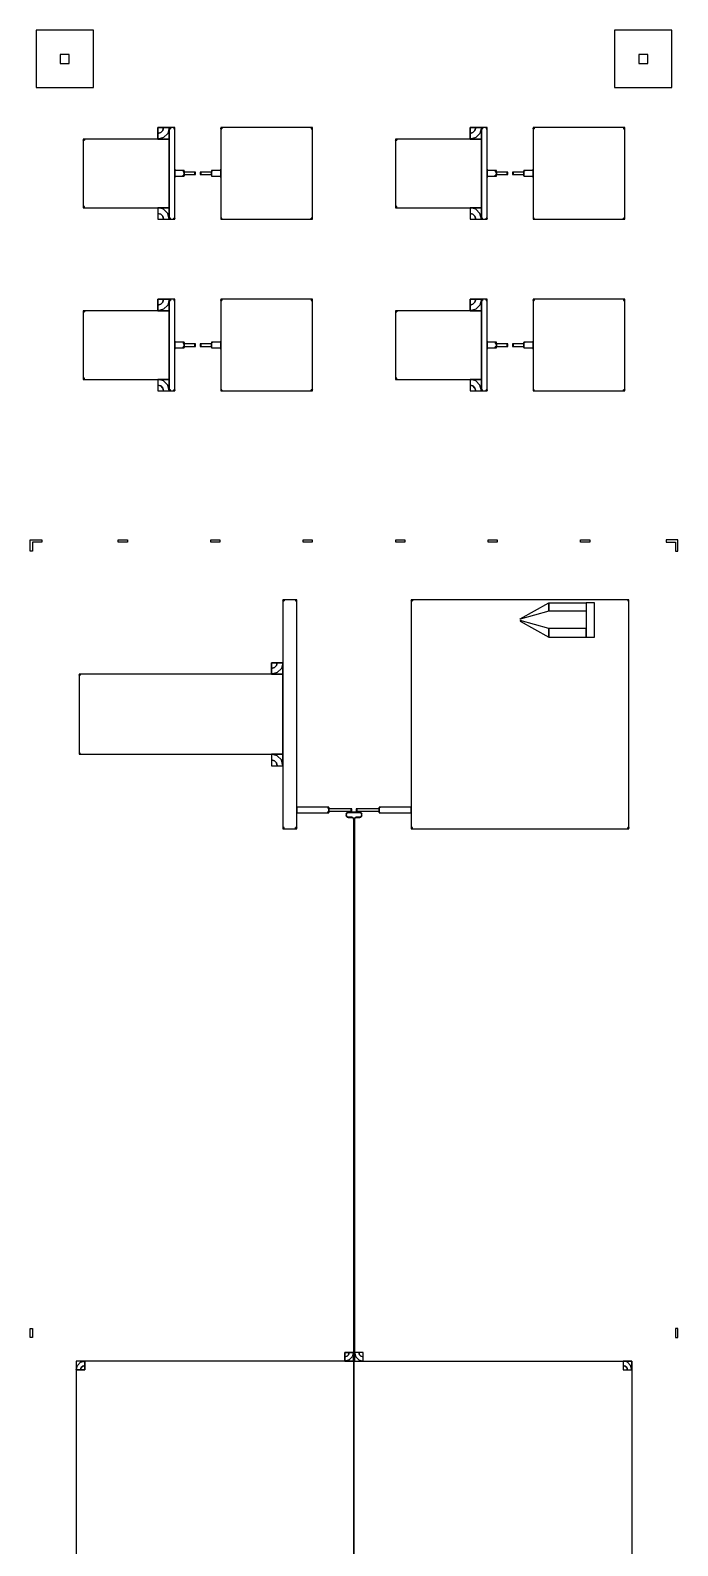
# Model space of a CAD drawing. Extents: x -100 to 5550, y -100 to 52850.
# Drawn here: x -100 to 5550, y 39612 to 52850 of the extents above; entities that cross this region are included whole.
import ezdxf

# ---------------------------------------------------------------- set-up
doc = ezdxf.new("R2010")
doc.units = 0

# ---------------------------------------------------------------- blocks, each defined once
blk = doc.blocks.new('C1A')
for points in [[(-50, 52850), (-50, 52350), (450, 52350), (450, 52850), (-50, 52850)], [(5000, 52850), (5000, 52350), (5500, 52350), (5500, 52850), (5000, 52850)], [(160, 52640), (160, 52560), (240, 52560), (240, 52640), (160, 52640)], [(5210, 52640), (5210, 52560), (5290, 52560), (5290, 52640), (5210, 52640)], [(1112, 51900), (362, 51900), (362, 51300), (1112, 51300), (1112, 51900)], [(362, 51900), (362, 51890), (372, 51890), (372, 51900), (362, 51900)], [(362, 51890), (364, 51895), (368, 51899), (372, 51900), (372, 51895), (370, 51894), (368, 51892), (368, 51890), (362, 51890)], [(368, 51890), (368, 51892), (370, 51894), (372, 51895), (372, 51890), (372, 51890), (372, 51890), (372, 51890), (368, 51890)], [(1112, 51900), (1112, 52000), (1012, 52000), (1012, 51900), (1112, 51900)], [(1112, 52000), (1099, 51950), (1062, 51913), (1012, 51900), (1012, 51950), (1038, 51957), (1056, 51975), (1062, 52000), (1112, 52000)], [(1062, 52000), (1056, 51975), (1038, 51957), (1012, 51950), (1012, 52000), (1012, 52000), (1012, 52000), (1012, 52000), (1062, 52000)], [(1162, 52000), (1112, 52000), (1112, 51200), (1162, 51200), (1162, 52000)], [(1112, 52000), (1112, 51990), (1122, 51990), (1122, 52000), (1112, 52000)], [(1112, 51990), (1114, 51995), (1118, 51999), (1122, 52000), (1122, 51995), (1120, 51994), (1118, 51992), (1118, 51990), (1112, 51990)], [(1118, 51990), (1118, 51992), (1120, 51994), (1122, 51995), (1122, 51990), (1122, 51990), (1122, 51990), (1122, 51990), (1118, 51990)], [(1152, 52000), (1152, 51990), (1162, 51990), (1162, 52000), (1152, 52000)], [(1162, 51990), (1161, 51995), (1158, 51999), (1152, 52000), (1152, 51995), (1155, 51994), (1157, 51992), (1158, 51990), (1162, 51990)], [(1158, 51990), (1157, 51992), (1155, 51994), (1152, 51995), (1152, 51990), (1152, 51990), (1152, 51990), (1152, 51990), (1158, 51990)], [(1562, 51200), (2362, 51200), (2362, 52000), (1562, 52000), (1562, 51200)], [(1562, 52000), (1562, 51990), (1572, 51990), (1572, 52000), (1562, 52000)], [(1562, 51990), (1564, 51995), (1568, 51999), (1572, 52000), (1572, 51995), (1570, 51994), (1568, 51992), (1568, 51990), (1562, 51990)], [(1568, 51990), (1568, 51992), (1570, 51994), (1572, 51995), (1572, 51990), (1572, 51990), (1572, 51990), (1572, 51990), (1568, 51990)], [(2352, 52000), (2352, 51990), (2362, 51990), (2362, 52000), (2352, 52000)], [(2362, 51990), (2361, 51995), (2358, 51999), (2352, 52000), (2352, 51995), (2355, 51994), (2357, 51992), (2358, 51990), (2362, 51990)], [(2358, 51990), (2357, 51992), (2355, 51994), (2352, 51995), (2352, 51990), (2352, 51990), (2352, 51990), (2352, 51990), (2358, 51990)], [(3838, 51900), (3088, 51900), (3088, 51300), (3838, 51300), (3838, 51900)], [(3088, 51900), (3088, 51890), (3098, 51890), (3098, 51900), (3088, 51900)], [(3088, 51890), (3089, 51895), (3092, 51899), (3098, 51900), (3098, 51895), (3095, 51894), (3093, 51892), (3092, 51890), (3088, 51890)], [(3092, 51890), (3093, 51892), (3095, 51894), (3098, 51895), (3098, 51890), (3098, 51890), (3098, 51890), (3098, 51890), (3092, 51890)], [(3838, 51900), (3838, 52000), (3738, 52000), (3738, 51900), (3838, 51900)], [(3838, 52000), (3824, 51950), (3788, 51913), (3738, 51900), (3738, 51950), (3762, 51957), (3781, 51975), (3788, 52000), (3838, 52000)], [(3788, 52000), (3781, 51975), (3762, 51957), (3738, 51950), (3738, 52000), (3738, 52000), (3738, 52000), (3738, 52000), (3788, 52000)], [(3888, 52000), (3838, 52000), (3838, 51200), (3888, 51200), (3888, 52000)], [(3838, 52000), (3838, 51990), (3848, 51990), (3848, 52000), (3838, 52000)], [(3838, 51990), (3839, 51995), (3842, 51999), (3848, 52000), (3848, 51995), (3845, 51994), (3843, 51992), (3842, 51990), (3838, 51990)], [(3842, 51990), (3843, 51992), (3845, 51994), (3848, 51995), (3848, 51990), (3848, 51990), (3848, 51990), (3848, 51990), (3842, 51990)], [(3878, 52000), (3878, 51990), (3888, 51990), (3888, 52000), (3878, 52000)], [(3888, 51990), (3886, 51995), (3882, 51999), (3878, 52000), (3878, 51995), (3880, 51994), (3882, 51992), (3882, 51990), (3888, 51990)], [(3882, 51990), (3882, 51992), (3880, 51994), (3878, 51995), (3878, 51990), (3878, 51990), (3878, 51990), (3878, 51990), (3882, 51990)], [(4288, 51200), (5088, 51200), (5088, 52000), (4288, 52000), (4288, 51200)], [(4288, 52000), (4288, 51990), (4298, 51990), (4298, 52000), (4288, 52000)], [(4288, 51990), (4289, 51995), (4292, 51999), (4298, 52000), (4298, 51995), (4295, 51994), (4293, 51992), (4292, 51990), (4288, 51990)], [(4292, 51990), (4293, 51992), (4295, 51994), (4298, 51995), (4298, 51990), (4298, 51990), (4298, 51990), (4298, 51990), (4292, 51990)], [(5078, 52000), (5078, 51990), (5088, 51990), (5088, 52000), (5078, 52000)], [(5088, 51990), (5086, 51995), (5082, 51999), (5078, 52000), (5078, 51995), (5080, 51994), (5082, 51992), (5082, 51990), (5088, 51990)], [(5082, 51990), (5082, 51992), (5080, 51994), (5078, 51995), (5078, 51990), (5078, 51990), (5078, 51990), (5078, 51990), (5082, 51990)], [(1168, 51625), (1168, 51630), (1162, 51630), (1162, 51625), (1168, 51625)], [(1162, 51630), (1163, 51628), (1165, 51626), (1168, 51625), (1168, 51628), (1166, 51628), (1165, 51629), (1165, 51630), (1162, 51630)], [(1165, 51630), (1165, 51629), (1166, 51628), (1168, 51628), (1168, 51630), (1168, 51630), (1168, 51630), (1168, 51630), (1165, 51630)], [(1562, 51625), (1562, 51630), (1558, 51630), (1558, 51625), (1562, 51625)], [(1562, 51630), (1562, 51628), (1560, 51626), (1558, 51625), (1558, 51628), (1559, 51628), (1560, 51629), (1560, 51630), (1562, 51630)], [(1560, 51630), (1560, 51629), (1559, 51628), (1558, 51628), (1558, 51630), (1558, 51630), (1558, 51630), (1558, 51630), (1560, 51630)], [(3892, 51625), (3892, 51630), (3888, 51630), (3888, 51625), (3892, 51625)], [(3888, 51630), (3888, 51628), (3890, 51626), (3892, 51625), (3892, 51628), (3891, 51628), (3890, 51629), (3890, 51630), (3888, 51630)], [(3890, 51630), (3890, 51629), (3891, 51628), (3892, 51628), (3892, 51630), (3892, 51630), (3892, 51630), (3892, 51630), (3890, 51630)], [(4288, 51625), (4288, 51630), (4282, 51630), (4282, 51625), (4288, 51625)], [(4288, 51630), (4287, 51628), (4285, 51626), (4282, 51625), (4282, 51628), (4284, 51628), (4285, 51629), (4285, 51630), (4288, 51630)], [(4285, 51630), (4285, 51629), (4284, 51628), (4282, 51628), (4282, 51630), (4282, 51630), (4282, 51630), (4282, 51630), (4285, 51630)], [(1243, 51625), (1162, 51625), (1162, 51575), (1243, 51575), (1243, 51625)], [(1162, 51575), (1162, 51570), (1168, 51570), (1168, 51575), (1162, 51575)], [(1162, 51570), (1163, 51572), (1165, 51574), (1168, 51575), (1168, 51572), (1166, 51572), (1165, 51571), (1165, 51570), (1162, 51570)], [(1165, 51570), (1165, 51571), (1166, 51572), (1168, 51572), (1168, 51570), (1168, 51570), (1168, 51570), (1168, 51570), (1165, 51570)], [(1233, 51625), (1233, 51615), (1243, 51615), (1243, 51625), (1233, 51625)], [(1243, 51615), (1242, 51620), (1238, 51624), (1233, 51625), (1233, 51620), (1236, 51619), (1237, 51618), (1238, 51615), (1243, 51615)], [(1238, 51615), (1237, 51618), (1236, 51619), (1233, 51620), (1233, 51615), (1233, 51615), (1233, 51615), (1233, 51615), (1238, 51615)], [(1243, 51575), (1243, 51585), (1233, 51585), (1233, 51575), (1243, 51575)], [(1243, 51585), (1242, 51580), (1238, 51576), (1233, 51575), (1233, 51580), (1236, 51581), (1237, 51582), (1238, 51585), (1243, 51585)], [(1238, 51585), (1237, 51582), (1236, 51581), (1233, 51580), (1233, 51585), (1233, 51585), (1233, 51585), (1233, 51585), (1238, 51585)], [(1248, 51611), (1248, 51616), (1243, 51616), (1243, 51611), (1248, 51611)], [(1243, 51616), (1244, 51614), (1246, 51612), (1248, 51611), (1248, 51614), (1247, 51614), (1246, 51615), (1246, 51616), (1243, 51616)], [(1343, 51611), (1243, 51611), (1243, 51589), (1343, 51589), (1343, 51611)], [(1243, 51589), (1243, 51584), (1248, 51584), (1248, 51589), (1243, 51589)], [(1243, 51584), (1244, 51586), (1246, 51588), (1248, 51589), (1248, 51586), (1247, 51586), (1246, 51585), (1246, 51584), (1243, 51584)], [(1246, 51616), (1246, 51615), (1247, 51614), (1248, 51614), (1248, 51616), (1248, 51616), (1248, 51616), (1248, 51616), (1246, 51616)], [(1246, 51584), (1246, 51585), (1247, 51586), (1248, 51586), (1248, 51584), (1248, 51584), (1248, 51584), (1248, 51584), (1246, 51584)], [(1338, 51608), (1333, 51608), (1333, 51592), (1338, 51592), (1338, 51608)], [(1343, 51602), (1338, 51602), (1338, 51598), (1343, 51598), (1343, 51602)], [(1382, 51589), (1482, 51589), (1482, 51611), (1382, 51611), (1382, 51589)], [(1382, 51598), (1387, 51598), (1387, 51602), (1382, 51602), (1382, 51598)], [(1387, 51592), (1392, 51592), (1392, 51608), (1387, 51608), (1387, 51592)], [(1482, 51611), (1482, 51616), (1477, 51616), (1477, 51611), (1482, 51611)], [(1482, 51616), (1481, 51614), (1480, 51612), (1477, 51611), (1477, 51614), (1478, 51614), (1479, 51615), (1480, 51616), (1482, 51616)], [(1480, 51616), (1479, 51615), (1478, 51614), (1477, 51614), (1477, 51616), (1477, 51616), (1477, 51616), (1477, 51616), (1480, 51616)], [(1477, 51589), (1477, 51584), (1482, 51584), (1482, 51589), (1477, 51589)], [(1482, 51584), (1481, 51586), (1480, 51588), (1477, 51589), (1477, 51586), (1478, 51586), (1479, 51585), (1480, 51584), (1482, 51584)], [(1480, 51584), (1479, 51585), (1478, 51586), (1477, 51586), (1477, 51584), (1477, 51584), (1477, 51584), (1477, 51584), (1480, 51584)], [(1482, 51575), (1562, 51575), (1562, 51625), (1482, 51625), (1482, 51575)], [(1482, 51625), (1482, 51620), (1487, 51620), (1487, 51625), (1482, 51625)], [(1482, 51620), (1483, 51622), (1484, 51624), (1487, 51625), (1487, 51622), (1486, 51622), (1485, 51621), (1484, 51620), (1482, 51620)], [(1487, 51575), (1487, 51580), (1482, 51580), (1482, 51575), (1487, 51575)], [(1482, 51580), (1483, 51578), (1484, 51576), (1487, 51575), (1487, 51578), (1486, 51578), (1485, 51579), (1484, 51580), (1482, 51580)], [(1484, 51620), (1485, 51621), (1486, 51622), (1487, 51622), (1487, 51620), (1487, 51620), (1487, 51620), (1487, 51620), (1484, 51620)], [(1484, 51580), (1485, 51579), (1486, 51578), (1487, 51578), (1487, 51580), (1487, 51580), (1487, 51580), (1487, 51580), (1484, 51580)], [(1558, 51575), (1558, 51570), (1562, 51570), (1562, 51575), (1558, 51575)], [(1562, 51570), (1562, 51572), (1560, 51574), (1558, 51575), (1558, 51572), (1559, 51572), (1560, 51571), (1560, 51570), (1562, 51570)], [(1560, 51570), (1560, 51571), (1559, 51572), (1558, 51572), (1558, 51570), (1558, 51570), (1558, 51570), (1558, 51570), (1560, 51570)], [(3968, 51625), (3888, 51625), (3888, 51575), (3968, 51575), (3968, 51625)], [(3888, 51575), (3888, 51570), (3892, 51570), (3892, 51575), (3888, 51575)], [(3888, 51570), (3888, 51572), (3890, 51574), (3892, 51575), (3892, 51572), (3891, 51572), (3890, 51571), (3890, 51570), (3888, 51570)], [(3890, 51570), (3890, 51571), (3891, 51572), (3892, 51572), (3892, 51570), (3892, 51570), (3892, 51570), (3892, 51570), (3890, 51570)], [(3958, 51625), (3958, 51615), (3968, 51615), (3968, 51625), (3958, 51625)], [(3968, 51615), (3967, 51620), (3963, 51624), (3958, 51625), (3958, 51620), (3960, 51619), (3962, 51618), (3963, 51615), (3968, 51615)], [(3963, 51615), (3962, 51618), (3960, 51619), (3958, 51620), (3958, 51615), (3958, 51615), (3958, 51615), (3958, 51615), (3963, 51615)], [(3968, 51575), (3968, 51585), (3958, 51585), (3958, 51575), (3968, 51575)], [(3968, 51585), (3967, 51580), (3963, 51576), (3958, 51575), (3958, 51580), (3960, 51581), (3962, 51582), (3963, 51585), (3968, 51585)], [(3963, 51585), (3962, 51582), (3960, 51581), (3958, 51580), (3958, 51585), (3958, 51585), (3958, 51585), (3958, 51585), (3963, 51585)], [(3973, 51611), (3973, 51616), (3968, 51616), (3968, 51611), (3973, 51611)], [(3968, 51616), (3969, 51614), (3970, 51612), (3973, 51611), (3973, 51614), (3972, 51614), (3971, 51615), (3970, 51616), (3968, 51616)], [(4068, 51611), (3968, 51611), (3968, 51589), (4068, 51589), (4068, 51611)], [(3968, 51589), (3968, 51584), (3973, 51584), (3973, 51589), (3968, 51589)], [(3968, 51584), (3969, 51586), (3970, 51588), (3973, 51589), (3973, 51586), (3972, 51586), (3971, 51585), (3970, 51584), (3968, 51584)], [(3970, 51616), (3971, 51615), (3972, 51614), (3973, 51614), (3973, 51616), (3973, 51616), (3973, 51616), (3973, 51616), (3970, 51616)], [(3970, 51584), (3971, 51585), (3972, 51586), (3973, 51586), (3973, 51584), (3973, 51584), (3973, 51584), (3973, 51584), (3970, 51584)], [(4063, 51608), (4058, 51608), (4058, 51592), (4063, 51592), (4063, 51608)], [(4068, 51602), (4063, 51602), (4063, 51598), (4068, 51598), (4068, 51602)], [(4107, 51589), (4207, 51589), (4207, 51611), (4107, 51611), (4107, 51589)], [(4107, 51598), (4112, 51598), (4112, 51602), (4107, 51602), (4107, 51598)], [(4112, 51592), (4117, 51592), (4117, 51608), (4112, 51608), (4112, 51592)], [(4207, 51611), (4207, 51616), (4202, 51616), (4202, 51611), (4207, 51611)], [(4207, 51616), (4206, 51614), (4204, 51612), (4202, 51611), (4202, 51614), (4203, 51614), (4204, 51615), (4204, 51616), (4207, 51616)], [(4204, 51616), (4204, 51615), (4203, 51614), (4202, 51614), (4202, 51616), (4202, 51616), (4202, 51616), (4202, 51616), (4204, 51616)], [(4202, 51589), (4202, 51584), (4207, 51584), (4207, 51589), (4202, 51589)], [(4207, 51584), (4206, 51586), (4204, 51588), (4202, 51589), (4202, 51586), (4203, 51586), (4204, 51585), (4204, 51584), (4207, 51584)], [(4204, 51584), (4204, 51585), (4203, 51586), (4202, 51586), (4202, 51584), (4202, 51584), (4202, 51584), (4202, 51584), (4204, 51584)], [(4207, 51575), (4288, 51575), (4288, 51625), (4207, 51625), (4207, 51575)], [(4207, 51625), (4207, 51620), (4212, 51620), (4212, 51625), (4207, 51625)], [(4207, 51620), (4208, 51622), (4210, 51624), (4212, 51625), (4212, 51622), (4211, 51622), (4210, 51621), (4210, 51620), (4207, 51620)], [(4212, 51575), (4212, 51580), (4207, 51580), (4207, 51575), (4212, 51575)], [(4207, 51580), (4208, 51578), (4210, 51576), (4212, 51575), (4212, 51578), (4211, 51578), (4210, 51579), (4210, 51580), (4207, 51580)], [(4210, 51620), (4210, 51621), (4211, 51622), (4212, 51622), (4212, 51620), (4212, 51620), (4212, 51620), (4212, 51620), (4210, 51620)], [(4210, 51580), (4210, 51579), (4211, 51578), (4212, 51578), (4212, 51580), (4212, 51580), (4212, 51580), (4212, 51580), (4210, 51580)], [(4282, 51575), (4282, 51570), (4288, 51570), (4288, 51575), (4282, 51575)], [(4288, 51570), (4287, 51572), (4285, 51574), (4282, 51575), (4282, 51572), (4284, 51572), (4285, 51571), (4285, 51570), (4288, 51570)], [(4285, 51570), (4285, 51571), (4284, 51572), (4282, 51572), (4282, 51570), (4282, 51570), (4282, 51570), (4282, 51570), (4285, 51570)], [(372, 51300), (372, 51310), (362, 51310), (362, 51300), (372, 51300)], [(362, 51310), (364, 51305), (368, 51301), (372, 51300), (372, 51305), (370, 51306), (368, 51308), (368, 51310), (362, 51310)], [(368, 51310), (368, 51308), (370, 51306), (372, 51305), (372, 51310), (372, 51310), (372, 51310), (372, 51310), (368, 51310)], [(1012, 51300), (1012, 51200), (1112, 51200), (1112, 51300), (1012, 51300)], [(1112, 51200), (1099, 51250), (1062, 51287), (1012, 51300), (1012, 51250), (1038, 51243), (1056, 51225), (1062, 51200), (1112, 51200)], [(1062, 51200), (1056, 51225), (1038, 51243), (1012, 51250), (1012, 51200), (1012, 51200), (1012, 51200), (1012, 51200), (1062, 51200)], [(3098, 51300), (3098, 51310), (3088, 51310), (3088, 51300), (3098, 51300)], [(3088, 51310), (3089, 51305), (3092, 51301), (3098, 51300), (3098, 51305), (3095, 51306), (3093, 51308), (3092, 51310), (3088, 51310)], [(3092, 51310), (3093, 51308), (3095, 51306), (3098, 51305), (3098, 51310), (3098, 51310), (3098, 51310), (3098, 51310), (3092, 51310)], [(3738, 51300), (3738, 51200), (3838, 51200), (3838, 51300), (3738, 51300)], [(3838, 51200), (3824, 51250), (3788, 51287), (3738, 51300), (3738, 51250), (3762, 51243), (3781, 51225), (3788, 51200), (3838, 51200)], [(3788, 51200), (3781, 51225), (3762, 51243), (3738, 51250), (3738, 51200), (3738, 51200), (3738, 51200), (3738, 51200), (3788, 51200)], [(1122, 51200), (1122, 51210), (1112, 51210), (1112, 51200), (1122, 51200)], [(1112, 51210), (1114, 51205), (1118, 51201), (1122, 51200), (1122, 51205), (1120, 51206), (1118, 51208), (1118, 51210), (1112, 51210)], [(1118, 51210), (1118, 51208), (1120, 51206), (1122, 51205), (1122, 51210), (1122, 51210), (1122, 51210), (1122, 51210), (1118, 51210)], [(1162, 51200), (1162, 51210), (1152, 51210), (1152, 51200), (1162, 51200)], [(1162, 51210), (1161, 51205), (1158, 51201), (1152, 51200), (1152, 51205), (1155, 51206), (1157, 51208), (1158, 51210), (1162, 51210)], [(1158, 51210), (1157, 51208), (1155, 51206), (1152, 51205), (1152, 51210), (1152, 51210), (1152, 51210), (1152, 51210), (1158, 51210)], [(1572, 51200), (1572, 51210), (1562, 51210), (1562, 51200), (1572, 51200)], [(1562, 51210), (1564, 51205), (1568, 51201), (1572, 51200), (1572, 51205), (1570, 51206), (1568, 51208), (1568, 51210), (1562, 51210)], [(1568, 51210), (1568, 51208), (1570, 51206), (1572, 51205), (1572, 51210), (1572, 51210), (1572, 51210), (1572, 51210), (1568, 51210)], [(2362, 51200), (2362, 51210), (2352, 51210), (2352, 51200), (2362, 51200)], [(2362, 51210), (2361, 51205), (2358, 51201), (2352, 51200), (2352, 51205), (2355, 51206), (2357, 51208), (2358, 51210), (2362, 51210)], [(2358, 51210), (2357, 51208), (2355, 51206), (2352, 51205), (2352, 51210), (2352, 51210), (2352, 51210), (2352, 51210), (2358, 51210)], [(3848, 51200), (3848, 51210), (3838, 51210), (3838, 51200), (3848, 51200)], [(3838, 51210), (3839, 51205), (3842, 51201), (3848, 51200), (3848, 51205), (3845, 51206), (3843, 51208), (3842, 51210), (3838, 51210)], [(3842, 51210), (3843, 51208), (3845, 51206), (3848, 51205), (3848, 51210), (3848, 51210), (3848, 51210), (3848, 51210), (3842, 51210)], [(3888, 51200), (3888, 51210), (3878, 51210), (3878, 51200), (3888, 51200)], [(3888, 51210), (3886, 51205), (3882, 51201), (3878, 51200), (3878, 51205), (3880, 51206), (3882, 51208), (3882, 51210), (3888, 51210)], [(3882, 51210), (3882, 51208), (3880, 51206), (3878, 51205), (3878, 51210), (3878, 51210), (3878, 51210), (3878, 51210), (3882, 51210)], [(4298, 51200), (4298, 51210), (4288, 51210), (4288, 51200), (4298, 51200)], [(4288, 51210), (4289, 51205), (4292, 51201), (4298, 51200), (4298, 51205), (4295, 51206), (4293, 51208), (4292, 51210), (4288, 51210)], [(4292, 51210), (4293, 51208), (4295, 51206), (4298, 51205), (4298, 51210), (4298, 51210), (4298, 51210), (4298, 51210), (4292, 51210)], [(5088, 51200), (5088, 51210), (5078, 51210), (5078, 51200), (5088, 51200)], [(5088, 51210), (5086, 51205), (5082, 51201), (5078, 51200), (5078, 51205), (5080, 51206), (5082, 51208), (5082, 51210), (5088, 51210)], [(5082, 51210), (5082, 51208), (5080, 51206), (5078, 51205), (5078, 51210), (5078, 51210), (5078, 51210), (5078, 51210), (5082, 51210)], [(1112, 50400), (1112, 50500), (1012, 50500), (1012, 50400), (1112, 50400)], [(1112, 50500), (1099, 50450), (1062, 50413), (1012, 50400), (1012, 50450), (1038, 50457), (1056, 50475), (1062, 50500), (1112, 50500)], [(1062, 50500), (1056, 50475), (1038, 50457), (1012, 50450), (1012, 50500), (1012, 50500), (1012, 50500), (1012, 50500), (1062, 50500)], [(1162, 50500), (1112, 50500), (1112, 49700), (1162, 49700), (1162, 50500)], [(1112, 50500), (1112, 50490), (1122, 50490), (1122, 50500), (1112, 50500)], [(1112, 50490), (1114, 50495), (1118, 50499), (1122, 50500), (1122, 50495), (1120, 50494), (1118, 50492), (1118, 50490), (1112, 50490)], [(1118, 50490), (1118, 50492), (1120, 50494), (1122, 50495), (1122, 50490), (1122, 50490), (1122, 50490), (1122, 50490), (1118, 50490)], [(1152, 50500), (1152, 50490), (1162, 50490), (1162, 50500), (1152, 50500)], [(1162, 50490), (1161, 50495), (1158, 50499), (1152, 50500), (1152, 50495), (1155, 50494), (1157, 50492), (1158, 50490), (1162, 50490)], [(1158, 50490), (1157, 50492), (1155, 50494), (1152, 50495), (1152, 50490), (1152, 50490), (1152, 50490), (1152, 50490), (1158, 50490)], [(1562, 49700), (2362, 49700), (2362, 50500), (1562, 50500), (1562, 49700)], [(1562, 50500), (1562, 50490), (1572, 50490), (1572, 50500), (1562, 50500)], [(1562, 50490), (1564, 50495), (1568, 50499), (1572, 50500), (1572, 50495), (1570, 50494), (1568, 50492), (1568, 50490), (1562, 50490)], [(1568, 50490), (1568, 50492), (1570, 50494), (1572, 50495), (1572, 50490), (1572, 50490), (1572, 50490), (1572, 50490), (1568, 50490)], [(2352, 50500), (2352, 50490), (2362, 50490), (2362, 50500), (2352, 50500)], [(2362, 50490), (2361, 50495), (2358, 50499), (2352, 50500), (2352, 50495), (2355, 50494), (2357, 50492), (2358, 50490), (2362, 50490)], [(2358, 50490), (2357, 50492), (2355, 50494), (2352, 50495), (2352, 50490), (2352, 50490), (2352, 50490), (2352, 50490), (2358, 50490)], [(3838, 50400), (3838, 50500), (3738, 50500), (3738, 50400), (3838, 50400)], [(3838, 50500), (3824, 50450), (3788, 50413), (3738, 50400), (3738, 50450), (3762, 50457), (3781, 50475), (3788, 50500), (3838, 50500)], [(3788, 50500), (3781, 50475), (3762, 50457), (3738, 50450), (3738, 50500), (3738, 50500), (3738, 50500), (3738, 50500), (3788, 50500)], [(3888, 50500), (3838, 50500), (3838, 49700), (3888, 49700), (3888, 50500)], [(3838, 50500), (3838, 50490), (3848, 50490), (3848, 50500), (3838, 50500)], [(3838, 50490), (3839, 50495), (3842, 50499), (3848, 50500), (3848, 50495), (3845, 50494), (3843, 50492), (3842, 50490), (3838, 50490)], [(3842, 50490), (3843, 50492), (3845, 50494), (3848, 50495), (3848, 50490), (3848, 50490), (3848, 50490), (3848, 50490), (3842, 50490)], [(3878, 50500), (3878, 50490), (3888, 50490), (3888, 50500), (3878, 50500)], [(3888, 50490), (3886, 50495), (3882, 50499), (3878, 50500), (3878, 50495), (3880, 50494), (3882, 50492), (3882, 50490), (3888, 50490)], [(3882, 50490), (3882, 50492), (3880, 50494), (3878, 50495), (3878, 50490), (3878, 50490), (3878, 50490), (3878, 50490), (3882, 50490)], [(4288, 49700), (5088, 49700), (5088, 50500), (4288, 50500), (4288, 49700)], [(4288, 50500), (4288, 50490), (4298, 50490), (4298, 50500), (4288, 50500)], [(4288, 50490), (4289, 50495), (4292, 50499), (4298, 50500), (4298, 50495), (4295, 50494), (4293, 50492), (4292, 50490), (4288, 50490)], [(4292, 50490), (4293, 50492), (4295, 50494), (4298, 50495), (4298, 50490), (4298, 50490), (4298, 50490), (4298, 50490), (4292, 50490)], [(5078, 50500), (5078, 50490), (5088, 50490), (5088, 50500), (5078, 50500)], [(5088, 50490), (5086, 50495), (5082, 50499), (5078, 50500), (5078, 50495), (5080, 50494), (5082, 50492), (5082, 50490), (5088, 50490)], [(5082, 50490), (5082, 50492), (5080, 50494), (5078, 50495), (5078, 50490), (5078, 50490), (5078, 50490), (5078, 50490), (5082, 50490)], [(1112, 50400), (362, 50400), (362, 49800), (1112, 49800), (1112, 50400)], [(362, 50400), (362, 50390), (372, 50390), (372, 50400), (362, 50400)], [(362, 50390), (364, 50395), (368, 50399), (372, 50400), (372, 50395), (370, 50394), (368, 50392), (368, 50390), (362, 50390)], [(368, 50390), (368, 50392), (370, 50394), (372, 50395), (372, 50390), (372, 50390), (372, 50390), (372, 50390), (368, 50390)], [(3838, 50400), (3088, 50400), (3088, 49800), (3838, 49800), (3838, 50400)], [(3088, 50400), (3088, 50390), (3098, 50390), (3098, 50400), (3088, 50400)], [(3088, 50390), (3089, 50395), (3092, 50399), (3098, 50400), (3098, 50395), (3095, 50394), (3093, 50392), (3092, 50390), (3088, 50390)], [(3092, 50390), (3093, 50392), (3095, 50394), (3098, 50395), (3098, 50390), (3098, 50390), (3098, 50390), (3098, 50390), (3092, 50390)], [(1168, 50125), (1168, 50130), (1162, 50130), (1162, 50125), (1168, 50125)], [(1162, 50130), (1163, 50128), (1165, 50126), (1168, 50125), (1168, 50128), (1166, 50128), (1165, 50129), (1165, 50130), (1162, 50130)], [(1243, 50125), (1162, 50125), (1162, 50075), (1243, 50075), (1243, 50125)], [(1162, 50075), (1162, 50070), (1168, 50070), (1168, 50075), (1162, 50075)], [(1162, 50070), (1163, 50072), (1165, 50074), (1168, 50075), (1168, 50072), (1166, 50072), (1165, 50071), (1165, 50070), (1162, 50070)], [(1165, 50130), (1165, 50129), (1166, 50128), (1168, 50128), (1168, 50130), (1168, 50130), (1168, 50130), (1168, 50130), (1165, 50130)], [(1165, 50070), (1165, 50071), (1166, 50072), (1168, 50072), (1168, 50070), (1168, 50070), (1168, 50070), (1168, 50070), (1165, 50070)], [(1233, 50125), (1233, 50115), (1243, 50115), (1243, 50125), (1233, 50125)], [(1243, 50115), (1242, 50120), (1238, 50124), (1233, 50125), (1233, 50120), (1236, 50119), (1237, 50118), (1238, 50115), (1243, 50115)], [(1238, 50115), (1237, 50118), (1236, 50119), (1233, 50120), (1233, 50115), (1233, 50115), (1233, 50115), (1233, 50115), (1238, 50115)], [(1243, 50075), (1243, 50085), (1233, 50085), (1233, 50075), (1243, 50075)], [(1243, 50085), (1242, 50080), (1238, 50076), (1233, 50075), (1233, 50080), (1236, 50081), (1237, 50082), (1238, 50085), (1243, 50085)], [(1238, 50085), (1237, 50082), (1236, 50081), (1233, 50080), (1233, 50085), (1233, 50085), (1233, 50085), (1233, 50085), (1238, 50085)], [(1248, 50111), (1248, 50116), (1243, 50116), (1243, 50111), (1248, 50111)], [(1243, 50116), (1244, 50114), (1246, 50112), (1248, 50111), (1248, 50114), (1247, 50114), (1246, 50115), (1246, 50116), (1243, 50116)], [(1343, 50111), (1243, 50111), (1243, 50089), (1343, 50089), (1343, 50111)], [(1243, 50089), (1243, 50084), (1248, 50084), (1248, 50089), (1243, 50089)], [(1243, 50084), (1244, 50086), (1246, 50088), (1248, 50089), (1248, 50086), (1247, 50086), (1246, 50085), (1246, 50084), (1243, 50084)], [(1246, 50116), (1246, 50115), (1247, 50114), (1248, 50114), (1248, 50116), (1248, 50116), (1248, 50116), (1248, 50116), (1246, 50116)], [(1246, 50084), (1246, 50085), (1247, 50086), (1248, 50086), (1248, 50084), (1248, 50084), (1248, 50084), (1248, 50084), (1246, 50084)], [(1338, 50108), (1333, 50108), (1333, 50092), (1338, 50092), (1338, 50108)], [(1343, 50102), (1338, 50102), (1338, 50098), (1343, 50098), (1343, 50102)], [(1382, 50089), (1482, 50089), (1482, 50111), (1382, 50111), (1382, 50089)], [(1382, 50098), (1387, 50098), (1387, 50102), (1382, 50102), (1382, 50098)], [(1387, 50092), (1392, 50092), (1392, 50108), (1387, 50108), (1387, 50092)], [(1482, 50111), (1482, 50116), (1477, 50116), (1477, 50111), (1482, 50111)], [(1482, 50116), (1481, 50114), (1480, 50112), (1477, 50111), (1477, 50114), (1478, 50114), (1479, 50115), (1480, 50116), (1482, 50116)], [(1480, 50116), (1479, 50115), (1478, 50114), (1477, 50114), (1477, 50116), (1477, 50116), (1477, 50116), (1477, 50116), (1480, 50116)], [(1477, 50089), (1477, 50084), (1482, 50084), (1482, 50089), (1477, 50089)], [(1482, 50084), (1481, 50086), (1480, 50088), (1477, 50089), (1477, 50086), (1478, 50086), (1479, 50085), (1480, 50084), (1482, 50084)], [(1480, 50084), (1479, 50085), (1478, 50086), (1477, 50086), (1477, 50084), (1477, 50084), (1477, 50084), (1477, 50084), (1480, 50084)], [(1482, 50075), (1562, 50075), (1562, 50125), (1482, 50125), (1482, 50075)], [(1482, 50125), (1482, 50120), (1487, 50120), (1487, 50125), (1482, 50125)], [(1482, 50120), (1483, 50122), (1484, 50124), (1487, 50125), (1487, 50122), (1486, 50122), (1485, 50121), (1484, 50120), (1482, 50120)], [(1487, 50075), (1487, 50080), (1482, 50080), (1482, 50075), (1487, 50075)], [(1482, 50080), (1483, 50078), (1484, 50076), (1487, 50075), (1487, 50078), (1486, 50078), (1485, 50079), (1484, 50080), (1482, 50080)], [(1484, 50120), (1485, 50121), (1486, 50122), (1487, 50122), (1487, 50120), (1487, 50120), (1487, 50120), (1487, 50120), (1484, 50120)], [(1484, 50080), (1485, 50079), (1486, 50078), (1487, 50078), (1487, 50080), (1487, 50080), (1487, 50080), (1487, 50080), (1484, 50080)], [(1562, 50125), (1562, 50130), (1558, 50130), (1558, 50125), (1562, 50125)], [(1562, 50130), (1562, 50128), (1560, 50126), (1558, 50125), (1558, 50128), (1559, 50128), (1560, 50129), (1560, 50130), (1562, 50130)], [(1560, 50130), (1560, 50129), (1559, 50128), (1558, 50128), (1558, 50130), (1558, 50130), (1558, 50130), (1558, 50130), (1560, 50130)], [(1558, 50075), (1558, 50070), (1562, 50070), (1562, 50075), (1558, 50075)], [(1562, 50070), (1562, 50072), (1560, 50074), (1558, 50075), (1558, 50072), (1559, 50072), (1560, 50071), (1560, 50070), (1562, 50070)], [(1560, 50070), (1560, 50071), (1559, 50072), (1558, 50072), (1558, 50070), (1558, 50070), (1558, 50070), (1558, 50070), (1560, 50070)], [(3892, 50125), (3892, 50130), (3888, 50130), (3888, 50125), (3892, 50125)], [(3888, 50130), (3888, 50128), (3890, 50126), (3892, 50125), (3892, 50128), (3891, 50128), (3890, 50129), (3890, 50130), (3888, 50130)], [(3968, 50125), (3888, 50125), (3888, 50075), (3968, 50075), (3968, 50125)], [(3888, 50075), (3888, 50070), (3892, 50070), (3892, 50075), (3888, 50075)], [(3888, 50070), (3888, 50072), (3890, 50074), (3892, 50075), (3892, 50072), (3891, 50072), (3890, 50071), (3890, 50070), (3888, 50070)], [(3890, 50130), (3890, 50129), (3891, 50128), (3892, 50128), (3892, 50130), (3892, 50130), (3892, 50130), (3892, 50130), (3890, 50130)], [(3890, 50070), (3890, 50071), (3891, 50072), (3892, 50072), (3892, 50070), (3892, 50070), (3892, 50070), (3892, 50070), (3890, 50070)], [(3958, 50125), (3958, 50115), (3968, 50115), (3968, 50125), (3958, 50125)], [(3968, 50115), (3967, 50120), (3963, 50124), (3958, 50125), (3958, 50120), (3960, 50119), (3962, 50118), (3963, 50115), (3968, 50115)], [(3963, 50115), (3962, 50118), (3960, 50119), (3958, 50120), (3958, 50115), (3958, 50115), (3958, 50115), (3958, 50115), (3963, 50115)], [(3968, 50075), (3968, 50085), (3958, 50085), (3958, 50075), (3968, 50075)], [(3968, 50085), (3967, 50080), (3963, 50076), (3958, 50075), (3958, 50080), (3960, 50081), (3962, 50082), (3963, 50085), (3968, 50085)], [(3963, 50085), (3962, 50082), (3960, 50081), (3958, 50080), (3958, 50085), (3958, 50085), (3958, 50085), (3958, 50085), (3963, 50085)], [(3973, 50111), (3973, 50116), (3968, 50116), (3968, 50111), (3973, 50111)], [(3968, 50116), (3969, 50114), (3970, 50112), (3973, 50111), (3973, 50114), (3972, 50114), (3971, 50115), (3970, 50116), (3968, 50116)], [(4068, 50111), (3968, 50111), (3968, 50089), (4068, 50089), (4068, 50111)], [(3968, 50089), (3968, 50084), (3973, 50084), (3973, 50089), (3968, 50089)], [(3968, 50084), (3969, 50086), (3970, 50088), (3973, 50089), (3973, 50086), (3972, 50086), (3971, 50085), (3970, 50084), (3968, 50084)], [(3970, 50116), (3971, 50115), (3972, 50114), (3973, 50114), (3973, 50116), (3973, 50116), (3973, 50116), (3973, 50116), (3970, 50116)], [(3970, 50084), (3971, 50085), (3972, 50086), (3973, 50086), (3973, 50084), (3973, 50084), (3973, 50084), (3973, 50084), (3970, 50084)], [(4063, 50108), (4058, 50108), (4058, 50092), (4063, 50092), (4063, 50108)], [(4068, 50102), (4063, 50102), (4063, 50098), (4068, 50098), (4068, 50102)], [(4107, 50089), (4207, 50089), (4207, 50111), (4107, 50111), (4107, 50089)], [(4107, 50098), (4112, 50098), (4112, 50102), (4107, 50102), (4107, 50098)], [(4112, 50092), (4117, 50092), (4117, 50108), (4112, 50108), (4112, 50092)], [(4207, 50111), (4207, 50116), (4202, 50116), (4202, 50111), (4207, 50111)], [(4207, 50116), (4206, 50114), (4204, 50112), (4202, 50111), (4202, 50114), (4203, 50114), (4204, 50115), (4204, 50116), (4207, 50116)], [(4204, 50116), (4204, 50115), (4203, 50114), (4202, 50114), (4202, 50116), (4202, 50116), (4202, 50116), (4202, 50116), (4204, 50116)], [(4202, 50089), (4202, 50084), (4207, 50084), (4207, 50089), (4202, 50089)], [(4207, 50084), (4206, 50086), (4204, 50088), (4202, 50089), (4202, 50086), (4203, 50086), (4204, 50085), (4204, 50084), (4207, 50084)], [(4204, 50084), (4204, 50085), (4203, 50086), (4202, 50086), (4202, 50084), (4202, 50084), (4202, 50084), (4202, 50084), (4204, 50084)], [(4207, 50075), (4288, 50075), (4288, 50125), (4207, 50125), (4207, 50075)], [(4207, 50125), (4207, 50120), (4212, 50120), (4212, 50125), (4207, 50125)], [(4207, 50120), (4208, 50122), (4210, 50124), (4212, 50125), (4212, 50122), (4211, 50122), (4210, 50121), (4210, 50120), (4207, 50120)], [(4212, 50075), (4212, 50080), (4207, 50080), (4207, 50075), (4212, 50075)], [(4207, 50080), (4208, 50078), (4210, 50076), (4212, 50075), (4212, 50078), (4211, 50078), (4210, 50079), (4210, 50080), (4207, 50080)], [(4210, 50120), (4210, 50121), (4211, 50122), (4212, 50122), (4212, 50120), (4212, 50120), (4212, 50120), (4212, 50120), (4210, 50120)], [(4210, 50080), (4210, 50079), (4211, 50078), (4212, 50078), (4212, 50080), (4212, 50080), (4212, 50080), (4212, 50080), (4210, 50080)], [(4288, 50125), (4288, 50130), (4282, 50130), (4282, 50125), (4288, 50125)], [(4288, 50130), (4287, 50128), (4285, 50126), (4282, 50125), (4282, 50128), (4284, 50128), (4285, 50129), (4285, 50130), (4288, 50130)], [(4285, 50130), (4285, 50129), (4284, 50128), (4282, 50128), (4282, 50130), (4282, 50130), (4282, 50130), (4282, 50130), (4285, 50130)], [(4282, 50075), (4282, 50070), (4288, 50070), (4288, 50075), (4282, 50075)], [(4288, 50070), (4287, 50072), (4285, 50074), (4282, 50075), (4282, 50072), (4284, 50072), (4285, 50071), (4285, 50070), (4288, 50070)], [(4285, 50070), (4285, 50071), (4284, 50072), (4282, 50072), (4282, 50070), (4282, 50070), (4282, 50070), (4282, 50070), (4285, 50070)], [(372, 49800), (372, 49810), (362, 49810), (362, 49800), (372, 49800)], [(362, 49810), (364, 49805), (368, 49801), (372, 49800), (372, 49805), (370, 49806), (368, 49808), (368, 49810), (362, 49810)], [(368, 49810), (368, 49808), (370, 49806), (372, 49805), (372, 49810), (372, 49810), (372, 49810), (372, 49810), (368, 49810)], [(1012, 49800), (1012, 49700), (1112, 49700), (1112, 49800), (1012, 49800)], [(1112, 49700), (1099, 49750), (1062, 49787), (1012, 49800), (1012, 49750), (1038, 49743), (1056, 49725), (1062, 49700), (1112, 49700)], [(3098, 49800), (3098, 49810), (3088, 49810), (3088, 49800), (3098, 49800)], [(3088, 49810), (3089, 49805), (3092, 49801), (3098, 49800), (3098, 49805), (3095, 49806), (3093, 49808), (3092, 49810), (3088, 49810)], [(3092, 49810), (3093, 49808), (3095, 49806), (3098, 49805), (3098, 49810), (3098, 49810), (3098, 49810), (3098, 49810), (3092, 49810)], [(3738, 49800), (3738, 49700), (3838, 49700), (3838, 49800), (3738, 49800)], [(3838, 49700), (3824, 49750), (3788, 49787), (3738, 49800), (3738, 49750), (3762, 49743), (3781, 49725), (3788, 49700), (3838, 49700)], [(1062, 49700), (1056, 49725), (1038, 49743), (1012, 49750), (1012, 49700), (1012, 49700), (1012, 49700), (1012, 49700), (1062, 49700)], [(1122, 49700), (1122, 49710), (1112, 49710), (1112, 49700), (1122, 49700)], [(1112, 49710), (1114, 49705), (1118, 49701), (1122, 49700), (1122, 49705), (1120, 49706), (1118, 49708), (1118, 49710), (1112, 49710)], [(1118, 49710), (1118, 49708), (1120, 49706), (1122, 49705), (1122, 49710), (1122, 49710), (1122, 49710), (1122, 49710), (1118, 49710)], [(1162, 49700), (1162, 49710), (1152, 49710), (1152, 49700), (1162, 49700)], [(1162, 49710), (1161, 49705), (1158, 49701), (1152, 49700), (1152, 49705), (1155, 49706), (1157, 49708), (1158, 49710), (1162, 49710)], [(1158, 49710), (1157, 49708), (1155, 49706), (1152, 49705), (1152, 49710), (1152, 49710), (1152, 49710), (1152, 49710), (1158, 49710)], [(1572, 49700), (1572, 49710), (1562, 49710), (1562, 49700), (1572, 49700)], [(1562, 49710), (1564, 49705), (1568, 49701), (1572, 49700), (1572, 49705), (1570, 49706), (1568, 49708), (1568, 49710), (1562, 49710)], [(1568, 49710), (1568, 49708), (1570, 49706), (1572, 49705), (1572, 49710), (1572, 49710), (1572, 49710), (1572, 49710), (1568, 49710)], [(2362, 49700), (2362, 49710), (2352, 49710), (2352, 49700), (2362, 49700)], [(2362, 49710), (2361, 49705), (2358, 49701), (2352, 49700), (2352, 49705), (2355, 49706), (2357, 49708), (2358, 49710), (2362, 49710)], [(2358, 49710), (2357, 49708), (2355, 49706), (2352, 49705), (2352, 49710), (2352, 49710), (2352, 49710), (2352, 49710), (2358, 49710)], [(3788, 49700), (3781, 49725), (3762, 49743), (3738, 49750), (3738, 49700), (3738, 49700), (3738, 49700), (3738, 49700), (3788, 49700)], [(3848, 49700), (3848, 49710), (3838, 49710), (3838, 49700), (3848, 49700)], [(3838, 49710), (3839, 49705), (3842, 49701), (3848, 49700), (3848, 49705), (3845, 49706), (3843, 49708), (3842, 49710), (3838, 49710)], [(3842, 49710), (3843, 49708), (3845, 49706), (3848, 49705), (3848, 49710), (3848, 49710), (3848, 49710), (3848, 49710), (3842, 49710)], [(3888, 49700), (3888, 49710), (3878, 49710), (3878, 49700), (3888, 49700)], [(3888, 49710), (3886, 49705), (3882, 49701), (3878, 49700), (3878, 49705), (3880, 49706), (3882, 49708), (3882, 49710), (3888, 49710)], [(3882, 49710), (3882, 49708), (3880, 49706), (3878, 49705), (3878, 49710), (3878, 49710), (3878, 49710), (3878, 49710), (3882, 49710)], [(4298, 49700), (4298, 49710), (4288, 49710), (4288, 49700), (4298, 49700)], [(4288, 49710), (4289, 49705), (4292, 49701), (4298, 49700), (4298, 49705), (4295, 49706), (4293, 49708), (4292, 49710), (4288, 49710)], [(4292, 49710), (4293, 49708), (4295, 49706), (4298, 49705), (4298, 49710), (4298, 49710), (4298, 49710), (4298, 49710), (4292, 49710)], [(5088, 49700), (5088, 49710), (5078, 49710), (5078, 49700), (5088, 49700)], [(5088, 49710), (5086, 49705), (5082, 49701), (5078, 49700), (5078, 49705), (5080, 49706), (5082, 49708), (5082, 49710), (5088, 49710)], [(5082, 49710), (5082, 49708), (5080, 49706), (5078, 49705), (5078, 49710), (5078, 49710), (5078, 49710), (5078, 49710), (5082, 49710)], [(-100, 48400), (0, 48400), (0, 48380), (-80, 48380), (-80, 48300), (-100, 48300), (-100, 48400)], [(667, 48400), (747, 48400), (747, 48380), (667, 48380), (667, 48400)], [(1474, 48400), (1554, 48400), (1554, 48380), (1474, 48380), (1474, 48400)], [(2281, 48400), (2361, 48400), (2361, 48380), (2281, 48380), (2281, 48400)], [(3089, 48400), (3169, 48400), (3169, 48380), (3089, 48380), (3089, 48400)], [(3896, 48400), (3976, 48400), (3976, 48380), (3896, 48380), (3896, 48400)], [(4703, 48400), (4783, 48400), (4783, 48380), (4703, 48380), (4703, 48400)], [(5550, 48400), (5450, 48400), (5450, 48380), (5530, 48380), (5530, 48300), (5550, 48300), (5550, 48400)], [(2225, 47876), (2105, 47876), (2105, 45876), (2225, 45876), (2225, 47876)], [(2105, 47876), (2105, 47866), (2115, 47866), (2115, 47876), (2105, 47876)], [(2105, 47866), (2106, 47871), (2110, 47875), (2115, 47876), (2115, 47871), (2112, 47870), (2111, 47868), (2110, 47866), (2105, 47866)], [(2110, 47866), (2111, 47868), (2112, 47870), (2115, 47871), (2115, 47866), (2115, 47866), (2115, 47866), (2115, 47866), (2110, 47866)], [(2215, 47876), (2215, 47866), (2225, 47866), (2225, 47876), (2215, 47876)], [(2225, 47866), (2224, 47871), (2220, 47875), (2215, 47876), (2215, 47871), (2218, 47870), (2219, 47868), (2220, 47866), (2225, 47866)], [(2220, 47866), (2219, 47868), (2218, 47870), (2215, 47871), (2215, 47866), (2215, 47866), (2215, 47866), (2215, 47866), (2220, 47866)], [(3225, 45876), (5125, 45876), (5125, 47876), (3225, 47876), (3225, 45876)], [(3225, 47876), (3225, 47866), (3235, 47866), (3235, 47876), (3225, 47876)], [(3225, 47866), (3226, 47871), (3230, 47875), (3235, 47876), (3235, 47871), (3232, 47870), (3231, 47868), (3230, 47866), (3225, 47866)], [(3230, 47866), (3231, 47868), (3232, 47870), (3235, 47871), (3235, 47866), (3235, 47866), (3235, 47866), (3235, 47866), (3230, 47866)], [(4425, 47775), (4175, 47705), (4175, 47710), (4425, 47850), (4425, 47775)], [(4425, 47775), (4175, 47705), (4175, 47710), (4425, 47850), (4425, 47775)], [(4750, 47775), (4425, 47775), (4425, 47850), (4750, 47850), (4750, 47775)], [(4750, 47775), (4425, 47775), (4425, 47850), (4750, 47850), (4750, 47775)], [(4825, 47850), (4750, 47850), (4750, 47550), (4825, 47550), (4825, 47850)], [(4825, 47850), (4750, 47850), (4750, 47550), (4825, 47550), (4825, 47850)], [(5115, 47876), (5115, 47866), (5125, 47866), (5125, 47876), (5115, 47876)], [(5125, 47866), (5124, 47871), (5120, 47875), (5115, 47876), (5115, 47871), (5118, 47870), (5119, 47868), (5120, 47866), (5125, 47866)], [(5120, 47866), (5119, 47868), (5118, 47870), (5115, 47871), (5115, 47866), (5115, 47866), (5115, 47866), (5115, 47866), (5120, 47866)], [(4425, 47625), (4175, 47695), (4175, 47690), (4425, 47550), (4425, 47625)], [(4425, 47625), (4175, 47695), (4175, 47690), (4425, 47550), (4425, 47625)], [(4750, 47625), (4425, 47625), (4425, 47550), (4750, 47550), (4750, 47625)], [(4750, 47625), (4425, 47625), (4425, 47550), (4750, 47550), (4750, 47625)], [(2105, 47226), (2105, 47326), (2005, 47326), (2005, 47226), (2105, 47226)], [(2105, 47326), (2092, 47276), (2055, 47239), (2005, 47226), (2005, 47276), (2030, 47283), (2048, 47301), (2055, 47326), (2105, 47326)], [(2055, 47326), (2048, 47301), (2030, 47283), (2005, 47276), (2005, 47326), (2005, 47326), (2005, 47326), (2005, 47326), (2055, 47326)], [(2105, 47226), (325, 47226), (325, 46526), (2105, 46526), (2105, 47226)], [(325, 47226), (325, 47216), (335, 47216), (335, 47226), (325, 47226)], [(325, 47216), (326, 47221), (330, 47225), (335, 47226), (335, 47221), (332, 47220), (331, 47218), (330, 47216), (325, 47216)], [(330, 47216), (331, 47218), (332, 47220), (335, 47221), (335, 47216), (335, 47216), (335, 47216), (335, 47216), (330, 47216)], [(335, 46526), (335, 46536), (325, 46536), (325, 46526), (335, 46526)], [(325, 46536), (326, 46531), (330, 46527), (335, 46526), (335, 46531), (332, 46532), (331, 46534), (330, 46536), (325, 46536)], [(330, 46536), (331, 46534), (332, 46532), (335, 46531), (335, 46536), (335, 46536), (335, 46536), (335, 46536), (330, 46536)], [(2005, 46526), (2005, 46426), (2105, 46426), (2105, 46526), (2005, 46526)], [(2105, 46426), (2092, 46476), (2055, 46513), (2005, 46526), (2005, 46476), (2030, 46469), (2048, 46451), (2055, 46426), (2105, 46426)], [(2055, 46426), (2048, 46451), (2030, 46469), (2005, 46476), (2005, 46426), (2005, 46426), (2005, 46426), (2005, 46426), (2055, 46426)], [(2230, 46064), (2230, 46069), (2225, 46069), (2225, 46064), (2230, 46064)], [(2225, 46069), (2226, 46066), (2228, 46065), (2230, 46064), (2230, 46066), (2229, 46067), (2228, 46068), (2228, 46069), (2225, 46069)], [(2228, 46069), (2228, 46068), (2229, 46067), (2230, 46066), (2230, 46069), (2230, 46069), (2230, 46069), (2230, 46069), (2228, 46069)], [(3225, 46064), (3225, 46069), (3220, 46069), (3220, 46064), (3225, 46064)], [(3225, 46069), (3224, 46066), (3222, 46065), (3220, 46064), (3220, 46066), (3221, 46067), (3222, 46068), (3222, 46069), (3225, 46069)], [(3222, 46069), (3222, 46068), (3221, 46067), (3220, 46066), (3220, 46069), (3220, 46069), (3220, 46069), (3220, 46069), (3222, 46069)], [(2506, 46064), (2225, 46064), (2225, 46014), (2506, 46014), (2506, 46064)], [(2225, 46014), (2225, 46009), (2230, 46009), (2230, 46014), (2225, 46014)], [(2225, 46009), (2226, 46012), (2228, 46013), (2230, 46014), (2230, 46012), (2229, 46011), (2228, 46010), (2228, 46009), (2225, 46009)], [(2228, 46009), (2228, 46010), (2229, 46011), (2230, 46012), (2230, 46009), (2230, 46009), (2230, 46009), (2230, 46009), (2228, 46009)], [(2496, 46064), (2496, 46054), (2506, 46054), (2506, 46064), (2496, 46064)], [(2506, 46054), (2504, 46059), (2500, 46063), (2496, 46064), (2496, 46059), (2498, 46058), (2500, 46056), (2500, 46054), (2506, 46054)], [(2500, 46054), (2500, 46056), (2498, 46058), (2496, 46059), (2496, 46054), (2496, 46054), (2496, 46054), (2496, 46054), (2500, 46054)], [(2506, 46014), (2506, 46024), (2496, 46024), (2496, 46014), (2506, 46014)], [(2506, 46024), (2504, 46019), (2500, 46015), (2496, 46014), (2496, 46019), (2498, 46020), (2500, 46022), (2500, 46024), (2506, 46024)], [(2500, 46024), (2500, 46022), (2498, 46020), (2496, 46019), (2496, 46024), (2496, 46024), (2496, 46024), (2496, 46024), (2500, 46024)], [(2510, 46050), (2510, 46055), (2506, 46055), (2506, 46050), (2510, 46050)], [(2506, 46055), (2506, 46052), (2508, 46051), (2510, 46050), (2510, 46052), (2509, 46053), (2508, 46054), (2508, 46055), (2506, 46055)], [(2706, 46050), (2506, 46050), (2506, 46028), (2706, 46028), (2706, 46050)], [(2506, 46028), (2506, 46023), (2510, 46023), (2510, 46028), (2506, 46028)], [(2506, 46023), (2506, 46026), (2508, 46027), (2510, 46028), (2510, 46026), (2509, 46025), (2508, 46024), (2508, 46023), (2506, 46023)], [(2508, 46055), (2508, 46054), (2509, 46053), (2510, 46052), (2510, 46055), (2510, 46055), (2510, 46055), (2510, 46055), (2508, 46055)], [(2508, 46023), (2508, 46024), (2509, 46025), (2510, 46026), (2510, 46023), (2510, 46023), (2510, 46023), (2510, 46023), (2508, 46023)], [(2657, 46003), (2659, 46012), (2665, 46018), (2674, 46020), (2674, 46018), (2666, 46016), (2661, 46011), (2659, 46003), (2657, 46003)], [(2660, 45990), (2660, 46003), (2657, 46003), (2657, 45990), (2660, 45990)], [(2674, 45974), (2665, 45976), (2659, 45982), (2657, 45990), (2659, 45990), (2661, 45983), (2666, 45977), (2674, 45975), (2674, 45974)], [(2659, 46003), (2661, 46011), (2666, 46016), (2674, 46018), (2674, 46017), (2667, 46015), (2662, 46010), (2660, 46003), (2659, 46003)], [(2674, 45975), (2666, 45977), (2661, 45983), (2659, 45990), (2660, 45990), (2662, 45984), (2667, 45979), (2674, 45977), (2674, 45975)], [(2674, 46017), (2777, 46017), (2777, 46020), (2674, 46020), (2674, 46017)], [(2707, 45977), (2674, 45977), (2674, 45974), (2707, 45974), (2707, 45977)], [(2700, 46046), (2696, 46046), (2696, 46032), (2700, 46032), (2700, 46046)], [(2706, 46042), (2700, 46042), (2700, 46036), (2706, 46036), (2706, 46042)], [(2724, 45960), (2721, 45969), (2715, 45975), (2707, 45977), (2707, 45975), (2715, 45973), (2720, 45968), (2722, 45960), (2724, 45960)], [(2722, 45960), (2720, 45968), (2715, 45973), (2707, 45975), (2707, 45974), (2714, 45972), (2719, 45967), (2721, 45960), (2722, 45960)], [(2724, 41225), (2724, 45960), (2721, 45960), (2721, 41225), (2724, 41225)], [(2727, 45960), (2729, 45969), (2735, 45975), (2743, 45977), (2743, 45975), (2736, 45973), (2730, 45968), (2728, 45960), (2727, 45960)], [(2727, 41225), (2727, 45960), (2730, 45960), (2730, 41225), (2727, 41225)], [(2728, 45960), (2730, 45968), (2736, 45973), (2743, 45975), (2743, 45974), (2736, 45972), (2731, 45967), (2730, 45960), (2728, 45960)], [(2743, 45974), (2777, 45974), (2777, 45977), (2743, 45977), (2743, 45974)], [(2744, 46028), (2944, 46028), (2944, 46050), (2744, 46050), (2744, 46028)], [(2744, 46036), (2750, 46036), (2750, 46042), (2744, 46042), (2744, 46036)], [(2750, 46032), (2754, 46032), (2754, 46046), (2750, 46046), (2750, 46032)], [(2793, 46003), (2791, 46012), (2785, 46018), (2777, 46020), (2777, 46018), (2784, 46016), (2789, 46011), (2792, 46003), (2793, 46003)], [(2792, 46003), (2789, 46011), (2784, 46016), (2777, 46018), (2777, 46017), (2783, 46015), (2788, 46010), (2790, 46003), (2792, 46003)], [(2777, 45974), (2785, 45976), (2791, 45982), (2793, 45990), (2792, 45990), (2789, 45983), (2784, 45977), (2777, 45975), (2777, 45974)], [(2777, 45975), (2784, 45977), (2789, 45983), (2792, 45990), (2790, 45990), (2788, 45984), (2783, 45979), (2777, 45977), (2777, 45975)], [(2793, 45990), (2793, 46003), (2790, 46003), (2790, 45990), (2793, 45990)], [(2944, 46050), (2944, 46055), (2940, 46055), (2940, 46050), (2944, 46050)], [(2944, 46055), (2944, 46052), (2942, 46051), (2940, 46050), (2940, 46052), (2941, 46053), (2942, 46054), (2942, 46055), (2944, 46055)], [(2942, 46055), (2942, 46054), (2941, 46053), (2940, 46052), (2940, 46055), (2940, 46055), (2940, 46055), (2940, 46055), (2942, 46055)], [(2940, 46028), (2940, 46023), (2944, 46023), (2944, 46028), (2940, 46028)], [(2944, 46023), (2944, 46026), (2942, 46027), (2940, 46028), (2940, 46026), (2941, 46025), (2942, 46024), (2942, 46023), (2944, 46023)], [(2942, 46023), (2942, 46024), (2941, 46025), (2940, 46026), (2940, 46023), (2940, 46023), (2940, 46023), (2940, 46023), (2942, 46023)], [(2944, 46014), (3225, 46014), (3225, 46064), (2944, 46064), (2944, 46014)], [(2944, 46064), (2944, 46059), (2950, 46059), (2950, 46064), (2944, 46064)], [(2944, 46059), (2945, 46062), (2947, 46063), (2950, 46064), (2950, 46062), (2948, 46061), (2947, 46060), (2947, 46059), (2944, 46059)], [(2950, 46014), (2950, 46019), (2944, 46019), (2944, 46014), (2950, 46014)], [(2944, 46019), (2945, 46016), (2947, 46015), (2950, 46014), (2950, 46016), (2948, 46017), (2947, 46018), (2947, 46019), (2944, 46019)], [(2947, 46059), (2947, 46060), (2948, 46061), (2950, 46062), (2950, 46059), (2950, 46059), (2950, 46059), (2950, 46059), (2947, 46059)], [(2947, 46019), (2947, 46018), (2948, 46017), (2950, 46016), (2950, 46019), (2950, 46019), (2950, 46019), (2950, 46019), (2947, 46019)], [(3220, 46014), (3220, 46009), (3225, 46009), (3225, 46014), (3220, 46014)], [(3225, 46009), (3224, 46012), (3222, 46013), (3220, 46014), (3220, 46012), (3221, 46011), (3222, 46010), (3222, 46009), (3225, 46009)], [(3222, 46009), (3222, 46010), (3221, 46011), (3220, 46012), (3220, 46009), (3220, 46009), (3220, 46009), (3220, 46009), (3222, 46009)], [(2115, 45876), (2115, 45886), (2105, 45886), (2105, 45876), (2115, 45876)], [(2105, 45886), (2106, 45881), (2110, 45877), (2115, 45876), (2115, 45881), (2112, 45882), (2111, 45884), (2110, 45886), (2105, 45886)], [(2110, 45886), (2111, 45884), (2112, 45882), (2115, 45881), (2115, 45886), (2115, 45886), (2115, 45886), (2115, 45886), (2110, 45886)], [(2225, 45876), (2225, 45886), (2215, 45886), (2215, 45876), (2225, 45876)], [(2225, 45886), (2224, 45881), (2220, 45877), (2215, 45876), (2215, 45881), (2218, 45882), (2219, 45884), (2220, 45886), (2225, 45886)], [(2220, 45886), (2219, 45884), (2218, 45882), (2215, 45881), (2215, 45886), (2215, 45886), (2215, 45886), (2215, 45886), (2220, 45886)], [(3235, 45876), (3235, 45886), (3225, 45886), (3225, 45876), (3235, 45876)], [(3225, 45886), (3226, 45881), (3230, 45877), (3235, 45876), (3235, 45881), (3232, 45882), (3231, 45884), (3230, 45886), (3225, 45886)], [(3230, 45886), (3231, 45884), (3232, 45882), (3235, 45881), (3235, 45886), (3235, 45886), (3235, 45886), (3235, 45886), (3230, 45886)], [(5125, 45876), (5125, 45886), (5115, 45886), (5115, 45876), (5125, 45876)], [(5125, 45886), (5124, 45881), (5120, 45877), (5115, 45876), (5115, 45881), (5118, 45882), (5119, 45884), (5120, 45886), (5125, 45886)], [(5120, 45886), (5119, 45884), (5118, 45882), (5115, 45881), (5115, 45886), (5115, 45886), (5115, 45886), (5115, 45886), (5120, 45886)], [(-100, 41431), (-100, 41511), (-80, 41511), (-80, 41431), (-100, 41431)], [(5550, 41431), (5550, 41511), (5530, 41511), (5530, 41431), (5550, 41431)], [(2724, 35125), (2724, 41225), (301, 41225), (301, 35125), (2724, 35125)], [(301, 41225), (301, 41150), (376, 41150), (376, 41225), (301, 41225)], [(301, 41150), (311, 41187), (339, 41215), (376, 41225), (376, 41187), (357, 41182), (344, 41168), (339, 41150), (301, 41150)], [(339, 41150), (344, 41168), (357, 41182), (376, 41187), (376, 41150), (376, 41150), (376, 41150), (376, 41150), (339, 41150)], [(2721, 41225), (2721, 41300), (2646, 41300), (2646, 41225), (2721, 41225)], [(2721, 41300), (2710, 41262), (2683, 41235), (2646, 41225), (2646, 41262), (2664, 41267), (2678, 41281), (2683, 41300), (2721, 41300)], [(2683, 41300), (2678, 41281), (2664, 41267), (2646, 41262), (2646, 41300), (2646, 41300), (2646, 41300), (2646, 41300), (2683, 41300)], [(2727, 35125), (2727, 41225), (5149, 41225), (5149, 35125), (2727, 35125)], [(2805, 41225), (2805, 41300), (2730, 41300), (2730, 41225), (2805, 41225)], [(2730, 41300), (2740, 41262), (2767, 41235), (2805, 41225), (2805, 41262), (2786, 41267), (2772, 41281), (2767, 41300), (2730, 41300)], [(2767, 41300), (2772, 41281), (2786, 41267), (2805, 41262), (2805, 41300), (2805, 41300), (2805, 41300), (2805, 41300), (2767, 41300)], [(5074, 41225), (5074, 41150), (5149, 41150), (5149, 41225), (5074, 41225)], [(5149, 41150), (5139, 41187), (5112, 41215), (5074, 41225), (5074, 41187), (5093, 41182), (5106, 41168), (5112, 41150), (5149, 41150)], [(5112, 41150), (5106, 41168), (5093, 41182), (5074, 41187), (5074, 41150), (5074, 41150), (5074, 41150), (5074, 41150), (5112, 41150)]]:
    blk.add_lwpolyline(points)

msp = doc.modelspace()

# ---------------------------------------------------------------- block references
msp.add_blockref('C1A', (0, 0))

doc.saveas('drawing.dxf')
